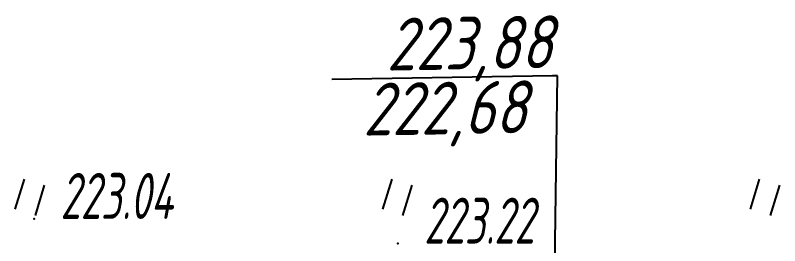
# Model space of a CAD drawing. Header units: millimetres. Extents: x -1799 to 6962, y -1020 to 4121.
# Drawn here: x -187.6 to -129.4, y 3355.9 to 3373.4 of the extents above; entities that cross this region are included whole.
import ezdxf
from ezdxf import colors
from ezdxf.entities.mleader import LeaderData, LeaderLine
from ezdxf.math import Vec2, Vec3

# ---------------------------------------------------------------- set-up
doc = ezdxf.new("R2010")
doc.units = ezdxf.units.MM
doc.linetypes.add('CONTI', pattern=[0])
for name, color, linetype in [('PI_OTDEFAULT', 172, 'CONTI'), ('PI_TTDEFAULT', 5, 'CONTI'), ('ZAPSKDEFAULT', 7, 'CONTI')]:
    doc.layers.add(name, color=color, linetype=linetype)
doc.layers.add('Отметки', color=5, linetype='Continuous', lineweight=30)
doc.styles.add('eskd', font='spds.shx', dxfattribs={"width": 1.2, "oblique": 15})
doc.styles.add('ГОСТ', font='', dxfattribs={"oblique": 15, "height": 4})
doc.styles.get('ГОСТ').set_extended_font_data('GOST type A')

# ---------------------------------------------------------------- blocks, each defined once
blk = doc.blocks.new('BL_2011')
at = {"color": 0}
for p, q in [((0, 0), (0, 2.4)), ((1.6, 0), (1.6, 2.4))]:
    blk.add_line(p, q, dxfattribs=at)
blk = doc.blocks.new('_None')

msp = doc.modelspace()

# ---------------------------------------------------------------- linework, layer by layer
at = {"layer": 'PI_TTDEFAULT', "color": 5}
for p in [(-186.2082996235604, 3357.909211734695, 223.042), (-158.4982996235976, 3356.029213735287, 223.218)]:
    msp.add_point(p, dxfattribs=at)

# ---------------------------------------------------------------- block references
at = {"layer": 'ZAPSKDEFAULT', "color": 7, "rotation": 342.9999999999999}
for p in [(-187.6482996235627, 3358.639214735863), (-159.6482996235627, 3358.639214735863), (-131.6482996235627, 3358.639214735863)]:
    msp.add_blockref('BL_2011', p, dxfattribs=at)

# ---------------------------------------------------------------- texts
at = {"layer": 'PI_OTDEFAULT', "color": 172, "style": 'eskd', "oblique": 10, "width": 0.8}
for s, p in [('223.04', (-184.2082996235604, 3357.899216735189)), ('223.22', (-156.4982996235976, 3356.01921173503))]:
    msp.add_text(s, height=3.5, dxfattribs=at).set_placement(p)
at = {"layer": 'Отметки', "color": 0, "style": 'ГОСТ', "oblique": 15}
msp.add_text('222,68', height=4, rotation=0.8809409970000001, dxfattribs=at).set_placement((-161.1535661493454, 3364.241647920025, 126.574))

# ---------------------------------------------------------------- leaders
at = {"layer": 'Отметки', "ltscale": 0.2}
ml = msp.add_multileader_mtext('Standard', dxfattribs=at)
ml.set_content('223,88', color=256, style='ГОСТ')
ml.set_leader_properties()
ml.set_arrow_properties(name='NONE')
ml.build(insert=Vec2(0, 0))
ml.multileader.update_dxf_attribs({"text_left_attachment_type": 6, "text_right_attachment_type": 6, "dogleg_length": 0.36, "arrow_head_size": 2})
ctx = ml.context
ctx.base_point, ctx.arrow_head_size, ctx.landing_gap_size, ctx.plane_origin, ctx.plane_x_axis, ctx.plane_y_axis = Vec3(-167.2512633001926, 3368.467617009533), 2, 0, Vec3(-141.2462900741284, 3299.498804171954), Vec3(0.9998818020819358, 0.01537471513170407), Vec3(-0.01537471513170407, 0.9998818020819358)
ctx.left_attachment, ctx.right_attachment, ctx.text_align_type = 6, 6, 2
notes = []
notes.append((ctx, [(1, (1, 1, 0), (-146.3560028039119, 3368.788913663861), (-0.9998818020819357, -0.01537471513170407), 0.3600000000000001, [(0, [(-146.8585196472031, 3332.764403929387)], 0, [])])]))
ctx.mtext.insert, ctx.mtext.text_direction, ctx.mtext.rotation, ctx.mtext.alignment, ctx.mtext.line_spacing_style, ctx.mtext.flow_direction = Vec3(-146.7866905361498, 3373.383263882634), Vec3(0.9998818020819356, 0.01537471513170407), 0.01537532091345149, 3, 2, 5
for ctx, leaders in notes:
    for number, flags, end, landing, length, lines in leaders:
        leader = LeaderData()
        leader.index, (leader.has_last_leader_line, leader.has_dogleg_vector, leader.attachment_direction) = number, flags
        leader.last_leader_point, leader.dogleg_vector, leader.dogleg_length = Vec3(end), Vec3(landing), length
        for number, points, colour, breaks in lines:
            line = LeaderLine()
            line.index, line.vertices, line.color, line.breaks = number, Vec3.list(points), colors.encode_raw_color(colour), breaks
            leader.lines.append(line)
        ctx.leaders.append(leader)

doc.saveas('drawing.dxf')
